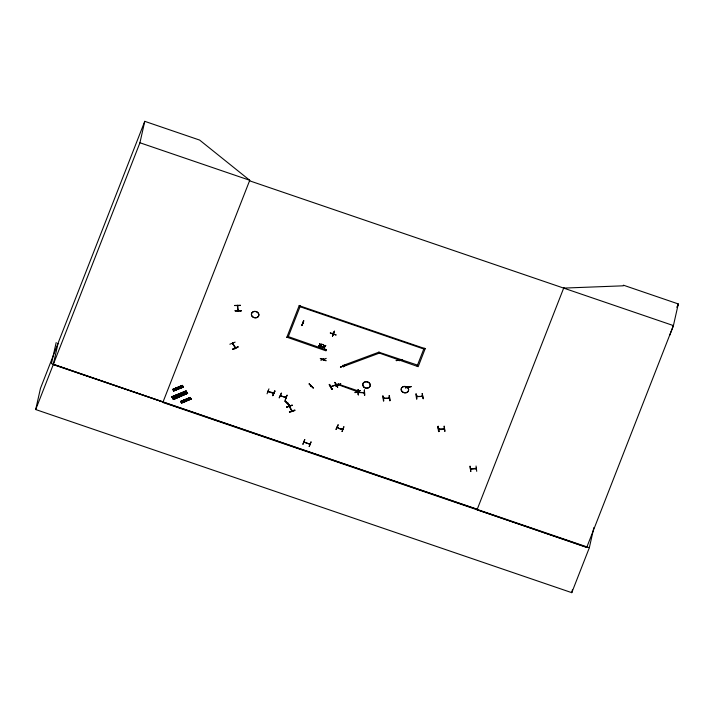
<?xml version="1.0" encoding="UTF-8"?>
<svg xmlns="http://www.w3.org/2000/svg" width="714" height="714" viewBox="0 0 714 714"><rect width="100%" height="100%" fill="white"/><g stroke="black" fill="none" stroke-linecap="round" stroke-linejoin="round"><path stroke-width="1.07" d="M405.373 387.836L411.121 386.729M358.044 389.737L358.339 394.913L358.035 389.755M364.452 390.022L364.417 395.154M364.675 395.342L364.417 390.014L364.658 395.315M292.035 410.755C291.669 410.488 288.572 406.614 289.786 406.016M291.91 411.023L289.679 405.936M336.249 384.721L331.001 386.658M238.28 310.331L237.914 310.733L237.414 305.601M241.082 310.965L235.058 310.786L241.091 310.563M241.073 310.992L241.082 310.528M323.263 359.053L323.031 359.561L323.317 358.794M333.465 333.34L332.813 334.598L333.429 333.268M399.403 360.784L399.028 360.409M323.031 359.463L323.237 358.821M323.487 359.24L323.915 360.017L323.656 359.49M593.878 527.575L589.336 547.718L571.771 592.665L35.7 409.541L40.475 388.345L58.039 343.398M56.183 342.55L51.444 363.578L163.051 401.911M35.7 409.541L53.264 364.604L58.129 342.997L144.763 121.335L199.634 140.078L249.677 180.249L249.481 180.776L673.418 325.584L669.732 335.25M477.255 509.243L53.3 364.426L139.935 142.764L144.763 121.335M186.22 391.254L171.824 396.832L185.997 390.897L187.603 393.28L173.475 399.474L171.994 396.779M173.788 388.952L174.787 390.433M173.832 390.835L183.32 387.158L182.275 385.399M173.431 396.172L174.903 398.501M175.385 388.282L176.394 389.764M173.466 399.108L173.002 398.707L187.603 393.28L173.511 399.519M174.386 395.77L175.867 398.1M177.197 387.523L178.197 388.996M175.831 395.172L177.304 397.493M177.108 394.628L178.58 396.957M178.545 394.03L180.017 396.359M180.687 401.455L190.049 397.457L191.12 399.046L181.695 403.178L180.704 401.375L190.201 397.698L180.919 401.946L190.495 397.966L190.79 398.439M181.642 401.054L182.65 402.526M183.248 400.384L184.248 401.857M234.558 305.449L240.475 305.271M237.798 305.753L237.441 306.163L237.476 305.297M237.682 306.172L237.762 305.396L237.423 306.065M235.138 342.122L229.846 344.228M237.905 310.644L237.967 309.921M235.29 347.272L235.201 348.102L232.452 343.095M235.495 347.718L232.639 343.023M232.702 343.925L232.755 343.095M235.486 347.602L235.022 347.316M238.012 346.834C234.844 349.914 227.757 350.271 238.03 346.87M267.045 393.807L268.946 388.862M268.08 391.031L267.991 391.567L268.625 391.504M268.214 391.022L268.045 391.593L273.658 393.459M268.616 391.156L268.437 391.727L268.696 391.334M273.694 392.887L273.516 393.468L273.141 392.852M273.123 393.325L273.292 392.754M273.792 392.977L268.009 391.334M274.935 391.102L272.828 395.592M326.405 349.628L325.986 350.824L286.849 337.169M287.956 337.543L300.371 305.788M288.322 336.624L326.352 349.896M286.787 337.436L299.264 305.405M300.014 306.717L423.795 348.994M280.54 395.288L280.504 395.851L281.084 395.761M280.673 395.279L280.504 395.851L286.118 397.707M281.405 393.119L279.183 397.948L281.289 393.244M281.075 395.413L280.897 395.984L281.146 395.592M286.252 397.234L286.037 397.734L285.591 397.109M285.752 397.011L285.68 397.323M301.915 325.495L303.753 320.863M285.288 399.849L287.117 395.065L285.27 400.001M286.153 397.145L286.055 397.689M302.941 322.906L302.825 323.433L303.557 323.219M303.075 322.898L302.906 323.469L303.504 323.442L302.932 323.237M303.78 320.747L301.817 325.629L303.504 320.8M303.352 323.594L303.477 323.04M287.269 402.473L287.403 402.687M287.403 402.991L287.831 402.464M286.671 406.935L292.267 405.177L286.814 407.007M289.152 405.025L285.002 401.054L288.991 405.141M289.938 406.561L289.643 406.248M289.411 411.835C294.355 411.746 299.005 408.113 289.42 411.862M291.883 411.032L292.071 410.282M309.153 384.052L313.392 387.97L309.216 383.864M318.623 346.192L320.077 345.076L318.623 346.192L320.229 345.433L319.078 346.352M320.363 345.076L319.613 343.488L320.363 345.076L321.996 344.3L320.506 345.433L320.97 346.995L320.184 345.603M310.831 386.176L310.697 385.953M311.215 386.167L310.76 386.479L311.009 385.738M310.626 386.265L311.143 385.721M310.76 386.479L311.286 385.863M320.506 345.433L321.996 344.3M320.532 346.843L320.229 345.433M320.97 346.995L320.55 345.255M313.205 388.077L309.189 383.873M322.326 347.459L323.79 346.344L323.317 344.755L324.067 346.344L325.7 345.567L324.21 346.701L324.674 348.262L323.933 346.701L322.326 347.459L323.79 346.344M323.745 346.522L323.317 344.755M320.345 358.446C330.35 362.703 325.522 360.061 320.3 358.615M324.067 346.344L323.754 344.907M320.863 360.311L326.253 358.366M323.933 346.701L322.782 347.611M324.21 346.701L325.7 345.567M324.236 348.111L324.674 348.262M325.236 345.406L325.655 345.746M323.906 359.945L323.692 359.178M323.799 359.258L323.701 360.088L323.986 359.588M330.323 332.92L336.026 334.902M332.956 333.161L332.858 333.706L333.036 333.126M332.554 335.973L334.429 331.198L332.546 335.964M332.813 334.598L332.992 333.84M331.242 386.283L330.885 386.979L331.171 386.595M332.064 389.273L329.44 384.355L332.144 389.112M334.866 382.392L337.776 387.22L335.071 382.445M335.455 385.944L340.846 383.829L335.473 385.783M336.124 385.051L335.58 385.248L335.642 384.685M336.08 385.096L336.16 384.551M345.665 364.979L340.426 367.13L345.781 365.149M340.48 367.023L345.683 364.979M338.017 384.98L337.811 384.194M337.954 384.926L337.999 384.123M357.473 390.388L357.045 391.584L338.052 384.623M338.266 384.489L337.954 384.444M338.008 385.078L338.427 383.891M378.527 352.064L379 353.252L343.291 366.514L342.818 365.327M343.372 366.425L343.104 365.943M343.488 366.666L343.032 366.371L343.291 365.88L343.255 366.746L343.586 366.282M337.329 426.856C336.49 428.587 343.095 429.757 343.041 428.811M337.463 426.847C335.982 427.552 343.809 430.533 342.943 428.712M338.159 424.866L335.973 429.516L338.079 424.812M337.874 427.338L337.865 426.981M342.541 428.578L342.372 429.159L342.381 428.677M342.077 431.417L343.907 426.642L342.068 431.568M355.019 392.62L360.436 390.496L355.054 392.638M357.687 390.853L357.616 391.683L357.411 390.888M357.866 391.299L357.598 390.826M357.553 391.62L357.295 391.192L357.866 391.183M358.41 389.603L358.303 394.869M358.419 391.95L358.892 392.53L358.963 391.932M358.544 391.906L358.473 392.495L364.274 392.861M363.89 392.263L363.712 392.825L364.363 392.843M364.238 392.887L364.435 392.352M425.267 348.45L418.19 366.675L379.063 352.993M378.991 353.287L379.411 352.091M383.632 398.028L383.534 398.626L384.043 398.019M383.596 398.269L389.433 398.341M384.114 398.064L384.07 398.555M396.261 360.65L402 359.713M389.068 395.681L389.871 400.804L389.398 395.672M388.8 397.966L389.38 398.394L389.478 397.859M388.934 397.823L388.969 398.082M389.371 398.35L389.344 397.805M389.853 400.652L389.389 395.654M399.296 359.99L399.26 360.534M408.033 386.461L408.426 386.818M408.105 386.872L408.149 386.676M417.137 366.032L424.152 348.066M417.503 365.104L379.348 352.359M416.208 393.789L416.931 398.939M416.664 396.136L417.101 396.663L417.128 396.065M416.69 396.681L416.717 396.083M417.101 396.663L417.199 396.118M422.188 393.557L423.197 398.858L422.224 393.557M422.563 395.904L422.465 396.44L421.885 396.02M421.858 396.422L422.019 395.868M422.402 396.448L422.438 395.859M438.155 426.294L438.887 431.426M439.092 428.561L439.119 429.15L438.619 428.632C437.959 430.131 446.223 429.587 443.84 428.516M439.164 428.614L439.119 429.096M443.84 428.944L443.983 428.364M444.394 428.355L444.367 428.944L444.527 428.4M444.831 431.372L444.153 426.053L444.902 431.194M470.785 471.374L470.08 466.233M470.455 468.58L471.008 468.83M476.381 468.839L470.544 469.116L470.571 468.527M470.919 468.821L471.124 468.821M476.051 466.001L476.72 471.32M475.872 468.313L475.917 468.571M476.292 468.295L470.508 468.857M476.3 468.857L476.425 468.348M571.771 592.665L572.494 589.478M563.676 288.099L623.286 285.814L623.429 285.198L678.3 303.941L673.418 325.584L586.792 547.245L162.846 402.437L249.757 180.276L139.935 142.764M330.769 386.801L336.035 384.882M677.05 307.457L678.157 304.557M274.676 390.817L272.757 395.752L274.935 391.076M286.082 397.457L280.406 395.761M304.744 439.619L302.879 444.394L304.753 439.61M309.805 444.153L304.155 442.037M309.224 446.562L311.081 441.779L309.207 446.527M563.881 287.581L477.05 509.76L586.721 547.433M677.086 307.047L678.3 303.941M332.965 333.438L333.331 333.813M332.474 336.124L334.429 331.198M330.296 333.045L336.008 335.009M383.445 398.403L389.407 398.162M416.53 396.448L422.402 396.422M475.845 468.884L476.354 468.661M343.05 366.327L343.273 366.728M285.189 400.911L289.188 404.99M358.348 392.254L364.301 392.664M329.377 384.516L332.108 389.282M422.447 396.413L416.681 396.654M438.101 426.436L438.833 431.559M238.155 310.751L237.646 305.619M284.975 401.089L285.261 400.741L289.215 404.865M320.399 344.898L321.532 344.148M329.127 384.614L331.84 389.362M309.724 444.144L304.191 442.287M332.885 333.465L333.456 333.67M182.936 386.336L182.284 385.39L172.734 389.326L173.065 389.844L182.632 385.863M182.365 385.444L172.824 389.389L173.868 391.111L173.52 390.585L183.07 386.649L183.302 387.14M172.949 389.666L182.472 385.694L173.083 389.862M173.52 390.567L183.203 386.756M173.672 390.808L183.257 386.943L173.707 390.87M171.86 396.895L186.14 390.951L186.425 391.486L172.226 397.377L186.425 391.397L172.252 397.421M186.488 391.691L172.315 397.627M173.002 398.724L187.211 392.834L187.586 393.334M173.127 398.823L187.318 392.825M173.19 399.028L187.398 393.128M173.431 399.304L187.461 393.244M180.669 401.482L190.227 397.546M190.986 398.947L181.383 402.678L190.852 398.751L191.156 399.242M181.517 402.901L191.057 398.858M232.675 343.88L232.603 343.336M342.765 365.586L378.474 352.332M382.775 395.913L383.498 401.054M383.016 395.895L383.82 400.893M415.869 393.958L416.601 399.099M437.825 426.454L438.566 431.595M470.044 466.242L470.758 471.552M438.61 428.918L444.456 428.712M401.928 359.508L396.145 360.57L401.92 359.508M408.212 386.783L408.069 387.175M405.347 387.791L411.166 386.56M337.535 387.283L334.83 382.392M234.522 305.565L240.511 305.485M235.058 310.786L241.055 310.697M299.202 305.672L425.205 348.718M321.487 344.318L321.952 344.478M318.658 346.013L319.113 346.174M322.362 347.281L322.826 347.441M338.365 384.15L357.411 390.656M53.264 364.604L589.336 547.718M190.263 397.805L180.937 401.964M191.022 399.01L181.374 402.669M292.196 405.257L286.796 407.203M189.174 397.894L190.156 399.447M181.32 385.801L182.302 387.354M184.685 391.558L186.167 393.887M289.509 412.255L294.837 410.193M190.379 397.984L190.049 397.466L190.388 398.001M238.003 347.031L232.728 349.164M324.254 346.522L324.709 348.084M319.613 343.488L320.042 345.255M438.173 426.285L438.86 431.604M176.795 388.291L177.661 388.55L176.795 388.291M184.658 400.393L185.515 400.652L184.658 400.393M174.448 388.612L175.412 390.237L174.448 388.612M176.26 387.845L177.224 389.478L176.26 387.845M182.302 400.706L183.275 402.339L182.302 400.706M184.114 399.947L185.078 401.571L184.114 399.947M185.069 399.545L186.042 401.17L185.069 399.545M402.089 391.656A3.775 3.177 12.7 0 0 408.444 390.906A3.775 3.177 12.7 0 0 404.106 386.506A3.775 3.177 12.7 0 0 402.089 391.656M402.143 391.504A3.748 3.159 12.7 0 0 408.453 390.763A3.748 3.159 12.7 0 0 404.142 386.39A3.748 3.159 12.7 0 0 402.143 391.504M363.721 386.934A3.775 3.177 12.7 0 0 370.066 386.185A3.775 3.177 12.7 0 0 365.729 381.785A3.775 3.177 12.7 0 0 363.721 386.934A3.784 3.186 12.7 0 0 370.093 386.096A3.784 3.186 12.7 0 0 365.746 381.695A3.784 3.186 12.7 0 0 363.729 386.845M252.337 316.641A3.775 3.177 12.7 0 0 258.682 315.891A3.775 3.177 12.7 0 0 254.345 311.491A3.775 3.177 12.7 0 0 252.337 316.641M252.372 316.498A3.766 3.177 12.7 0 0 258.709 315.758A3.766 3.177 12.7 0 0 254.38 311.366A3.766 3.177 12.7 0 0 252.372 316.498"/></g></svg>
